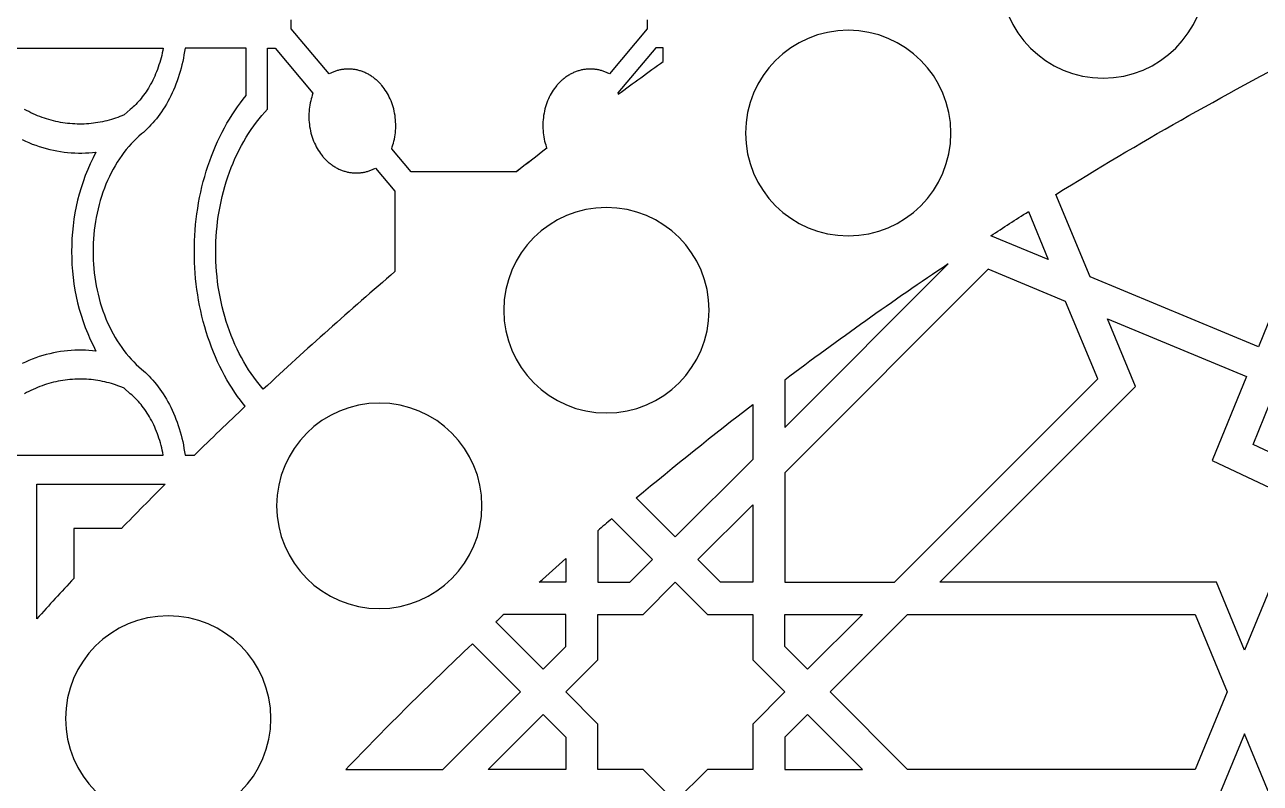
# Model space of a CAD drawing. Extents: x 59271 to 61367, y 41180 to 44085.
# Drawn here: x 59620.9 to 59921.7, y 42534.6 to 42719.2 of the extents above; entities that cross this region are included whole.
import ezdxf

# ---------------------------------------------------------------- set-up
doc = ezdxf.new("R2010")
doc.units = 0
doc.layers.get('0').update_dxf_attribs({"linetype": 'CONTINUOUS'})
doc.layers.add('LAYER_01', color=1, linetype='CONTINUOUS')

msp = doc.modelspace()

# ---------------------------------------------------------------- linework, layer by layer
for points in [[(59772.49, 42720.44), (59772.49, 42718.24), (59763.28, 42707.24), (59763.1, 42707.34), (59762.91, 42707.43), (59762.71, 42707.52), (59762.52, 42707.61), (59762.32, 42707.69), (59762.12, 42707.77), (59761.92, 42707.85), (59761.72, 42707.92), (59761.51, 42707.98), (59761.3, 42708.05), (59761.1, 42708.1), (59760.89, 42708.16), (59760.67, 42708.21), (59760.46, 42708.25), (59760.24, 42708.29), (59760.03, 42708.33), (59759.81, 42708.36), (59759.59, 42708.38), (59759.37, 42708.4), (59759.15, 42708.42), (59758.93, 42708.43), (59758.71, 42708.43), (59758.49, 42708.44), (59758.27, 42708.43), (59758.04, 42708.42), (59757.82, 42708.41), (59757.6, 42708.39), (59757.38, 42708.36), (59757.15, 42708.33), (59756.93, 42708.29), (59756.71, 42708.25), (59756.49, 42708.21), (59756.27, 42708.16), (59756.05, 42708.1), (59755.83, 42708.04), (59755.62, 42707.97), (59755.4, 42707.9), (59755.19, 42707.82), (59754.97, 42707.74), (59754.76, 42707.66), (59754.55, 42707.57), (59754.35, 42707.47), (59754.14, 42707.37), (59753.94, 42707.27), (59753.74, 42707.16), (59753.54, 42707.05), (59753.34, 42706.93), (59753.15, 42706.81), (59752.96, 42706.68), (59752.77, 42706.55), (59752.58, 42706.42), (59752.4, 42706.29), (59752.22, 42706.14), (59752.04, 42706), (59751.87, 42705.85), (59751.69, 42705.7), (59751.52, 42705.55), (59751.36, 42705.39), (59751.2, 42705.24), (59751.04, 42705.07), (59750.88, 42704.91), (59750.73, 42704.74), (59750.58, 42704.57), (59750.43, 42704.4), (59750.15, 42704.05), (59749.87, 42703.68), (59749.6, 42703.3), (59749.34, 42702.9), (59749.1, 42702.48), (59748.86, 42702.05), (59748.63, 42701.61), (59748.42, 42701.16), (59748.22, 42700.69), (59748.04, 42700.21), (59747.86, 42699.72), (59747.71, 42699.23), (59747.57, 42698.72), (59747.45, 42698.21), (59747.34, 42697.69), (59747.25, 42697.16), (59747.18, 42696.64), (59747.12, 42696.11), (59747.08, 42695.57), (59747.06, 42695.04), (59747.06, 42694.51), (59747.07, 42693.98), (59747.1, 42693.46), (59747.15, 42692.94), (59747.21, 42692.42), (59747.29, 42691.91), (59747.38, 42691.41), (59747.49, 42690.92), (59747.62, 42690.43), (59747.75, 42689.96), (59747.9, 42689.5), (59748.01, 42689.18, 0.002422), (59740.6, 42683.39), (59739.54, 42683.39), (59729.15, 42683.39), (59718.77, 42683.39), (59714.98, 42683.39), (59710.25, 42689.05), (59710.41, 42689.5), (59710.56, 42689.96), (59710.69, 42690.43), (59710.81, 42690.92), (59710.92, 42691.41), (59711.02, 42691.91), (59711.1, 42692.42), (59711.16, 42692.94), (59711.21, 42693.46), (59711.24, 42693.98), (59711.25, 42694.51), (59711.25, 42695.04), (59711.22, 42695.57), (59711.19, 42696.11), (59711.13, 42696.64), (59711.06, 42697.16), (59710.97, 42697.69), (59710.86, 42698.21), (59710.74, 42698.72), (59710.6, 42699.23), (59710.44, 42699.72), (59710.27, 42700.21), (59710.09, 42700.69), (59709.89, 42701.16), (59709.68, 42701.61), (59709.45, 42702.05), (59709.21, 42702.48), (59708.96, 42702.9), (59708.7, 42703.3), (59708.44, 42703.68), (59708.16, 42704.05), (59707.87, 42704.4), (59707.73, 42704.57), (59707.58, 42704.74), (59707.43, 42704.91), (59707.27, 42705.07), (59707.11, 42705.24), (59706.95, 42705.39), (59706.78, 42705.55), (59706.61, 42705.7), (59706.44, 42705.85), (59706.27, 42706), (59706.09, 42706.14), (59705.91, 42706.29), (59705.73, 42706.42), (59705.54, 42706.55), (59705.35, 42706.68), (59705.16, 42706.81), (59704.97, 42706.93), (59704.77, 42707.05), (59704.57, 42707.16), (59704.37, 42707.27), (59704.17, 42707.37), (59703.96, 42707.47), (59703.75, 42707.57), (59703.54, 42707.66), (59703.33, 42707.74), (59703.12, 42707.82), (59702.91, 42707.9), (59702.69, 42707.97), (59702.47, 42708.04), (59702.26, 42708.1), (59702.04, 42708.16), (59701.82, 42708.21), (59701.6, 42708.25), (59701.38, 42708.29), (59701.15, 42708.33), (59700.93, 42708.36), (59700.71, 42708.39), (59700.49, 42708.41), (59700.26, 42708.42), (59700.04, 42708.43), (59699.82, 42708.44), (59699.6, 42708.43), (59699.38, 42708.43), (59699.16, 42708.42), (59698.94, 42708.4), (59698.72, 42708.38), (59698.5, 42708.36), (59698.28, 42708.33), (59698.06, 42708.29), (59697.85, 42708.25), (59697.63, 42708.21), (59697.42, 42708.16), (59697.21, 42708.1), (59697, 42708.05), (59696.8, 42707.98), (59696.59, 42707.92), (59696.39, 42707.85), (59696.19, 42707.77), (59695.99, 42707.69), (59695.79, 42707.61), (59695.59, 42707.52), (59695.4, 42707.43), (59695.21, 42707.34), (59695.02, 42707.24), (59685.82, 42718.24), (59685.82, 42720.44)], [(59620.26, 42691.26), (59621.08, 42690.88), (59621.91, 42690.53), (59622.75, 42690.19), (59623.59, 42689.88), (59624.44, 42689.59), (59625.29, 42689.32), (59626.15, 42689.08), (59627.01, 42688.86), (59627.88, 42688.67), (59628.74, 42688.5), (59629.61, 42688.36), (59630.48, 42688.24), (59631.36, 42688.14), (59632.23, 42688.07), (59633.1, 42688.03), (59633.97, 42688), (59634.83, 42688), (59635.7, 42688.03), (59636.56, 42688.08), (59637.41, 42688.15), (59638.26, 42688.24, 0.124595), (59632.34, 42664.02, 0.124595), (59638.26, 42639.8), (59637.41, 42639.89), (59636.56, 42639.96), (59635.7, 42640.01), (59634.83, 42640.03), (59633.97, 42640.03), (59633.1, 42640.01), (59632.23, 42639.96), (59631.36, 42639.89), (59630.48, 42639.8), (59629.61, 42639.68), (59628.74, 42639.53), (59627.88, 42639.36), (59627.01, 42639.17), (59626.15, 42638.95), (59625.29, 42638.71), (59624.44, 42638.45), (59623.59, 42638.16), (59622.75, 42637.85), (59621.91, 42637.51), (59621.08, 42637.15), (59620.26, 42636.77)]]:
    msp.add_lwpolyline(points, format="xyb")
for points in [[(59617.97, 42713.55), (59654.63, 42713.55), (59654.52, 42712.94), (59654.39, 42712.34), (59654.26, 42711.75), (59654.11, 42711.16), (59653.95, 42710.58), (59653.78, 42710.01), (59653.6, 42709.44), (59653.41, 42708.88), (59653.21, 42708.32), (59653, 42707.78), (59652.78, 42707.24), (59652.55, 42706.72), (59652.32, 42706.2), (59652.07, 42705.7), (59651.82, 42705.2), (59651.56, 42704.72), (59651.29, 42704.24), (59651.01, 42703.78), (59650.73, 42703.33), (59650.44, 42702.89), (59650.15, 42702.47), (59649.85, 42702.05), (59649.54, 42701.65), (59649.23, 42701.26), (59648.92, 42700.89), (59648.6, 42700.53), (59648.27, 42700.18), (59647.95, 42699.84), (59647.62, 42699.51), (59647.29, 42699.2), (59646.95, 42698.9), (59646.62, 42698.61), (59645.1, 42697.26), (59644.59, 42697.05), (59644.08, 42696.85), (59643.57, 42696.66), (59643.05, 42696.48), (59642.53, 42696.3), (59642, 42696.14), (59641.46, 42695.99), (59640.92, 42695.85), (59640.38, 42695.72), (59639.84, 42695.6), (59639.29, 42695.49), (59638.74, 42695.4), (59638.18, 42695.31), (59637.62, 42695.23), (59637.06, 42695.17), (59636.5, 42695.12), (59635.93, 42695.08), (59635.36, 42695.05), (59634.79, 42695.04), (59634.22, 42695.04), (59633.65, 42695.05), (59633.08, 42695.07), (59632.51, 42695.1), (59631.93, 42695.15), (59631.36, 42695.21), (59630.79, 42695.28), (59630.22, 42695.36), (59629.65, 42695.46), (59629.08, 42695.57), (59628.51, 42695.69), (59627.94, 42695.82), (59627.38, 42695.96), (59626.81, 42696.12), (59626.25, 42696.29), (59625.7, 42696.47), (59625.14, 42696.67), (59624.59, 42696.87), (59624.04, 42697.09), (59623.5, 42697.32), (59622.96, 42697.56), (59622.43, 42697.81), (59621.9, 42698.07), (59621.37, 42698.34), (59620.85, 42698.63)], [(59617.97, 42614.49), (59654.63, 42614.49), (59654.52, 42615.09), (59654.39, 42615.69), (59654.26, 42616.29), (59654.11, 42616.87), (59653.95, 42617.46), (59653.78, 42618.03), (59653.6, 42618.6), (59653.41, 42619.16), (59653.21, 42619.71), (59653, 42620.26), (59652.78, 42620.79), (59652.55, 42621.32), (59652.32, 42621.83), (59652.07, 42622.34), (59651.82, 42622.84), (59651.56, 42623.32), (59651.29, 42623.79), (59651.01, 42624.25), (59650.73, 42624.7), (59650.44, 42625.14), (59650.15, 42625.57), (59649.85, 42625.98), (59649.54, 42626.38), (59649.23, 42626.77), (59648.92, 42627.15), (59648.6, 42627.51), (59648.27, 42627.86), (59647.95, 42628.2), (59647.62, 42628.52), (59647.29, 42628.84), (59646.95, 42629.14), (59646.62, 42629.42), (59645.1, 42630.78), (59644.59, 42630.99), (59644.08, 42631.19), (59643.57, 42631.38), (59643.05, 42631.56), (59642.53, 42631.73), (59642, 42631.89), (59641.46, 42632.05), (59640.92, 42632.19), (59640.38, 42632.32), (59639.84, 42632.44), (59639.29, 42632.54), (59638.74, 42632.64), (59638.18, 42632.73), (59637.62, 42632.8), (59637.06, 42632.86), (59636.5, 42632.92), (59635.93, 42632.95), (59635.36, 42632.98), (59634.79, 42633), (59634.22, 42633), (59633.65, 42632.99), (59633.08, 42632.97), (59632.51, 42632.93), (59631.93, 42632.89), (59631.36, 42632.83), (59630.79, 42632.76), (59630.22, 42632.68), (59629.65, 42632.58), (59629.08, 42632.47), (59628.51, 42632.35), (59627.94, 42632.22), (59627.38, 42632.07), (59626.81, 42631.91), (59626.25, 42631.74), (59625.7, 42631.56), (59625.14, 42631.37), (59624.59, 42631.16), (59624.04, 42630.95), (59623.5, 42630.72), (59622.96, 42630.48), (59622.43, 42630.23), (59621.9, 42629.96), (59621.37, 42629.69), (59620.85, 42629.41)]]:
    msp.add_lwpolyline(points)
for points in [[(59674.59, 42626.37), (59674.12, 42626.95), (59673.42, 42627.85), (59672.74, 42628.79), (59672.07, 42629.75), (59671.41, 42630.75), (59670.77, 42631.76), (59670.15, 42632.81), (59669.55, 42633.88), (59668.97, 42634.97), (59668.41, 42636.09), (59667.87, 42637.23), (59667.35, 42638.39), (59666.86, 42639.57), (59666.38, 42640.76), (59665.94, 42641.98), (59665.51, 42643.21), (59665.11, 42644.46), (59664.73, 42645.72), (59664.38, 42647), (59664.06, 42648.28), (59663.76, 42649.57), (59663.49, 42650.88), (59663.24, 42652.18), (59663.02, 42653.5), (59662.83, 42654.81), (59662.66, 42656.13), (59662.52, 42657.45), (59662.41, 42658.77), (59662.32, 42660.09), (59662.26, 42661.4), (59662.22, 42662.71), (59662.21, 42664.02), (59662.21, 42664.02), (59662.21, 42664.02), (59662.22, 42665.32), (59662.26, 42666.63), (59662.32, 42667.95), (59662.41, 42669.26), (59662.52, 42670.58), (59662.66, 42671.9), (59662.83, 42673.22), (59663.02, 42674.54), (59663.24, 42675.85), (59663.49, 42677.16), (59663.76, 42678.46), (59664.06, 42679.76), (59664.38, 42681.04), (59664.73, 42682.31), (59665.11, 42683.57), (59665.51, 42684.82), (59665.94, 42686.06), (59666.38, 42687.27), (59666.86, 42688.47), (59667.35, 42689.65), (59667.87, 42690.81), (59668.41, 42691.95), (59668.97, 42693.07), (59669.55, 42694.16), (59670.15, 42695.23), (59670.77, 42696.27), (59671.41, 42697.29), (59672.07, 42698.28), (59672.74, 42699.25), (59673.42, 42700.18), (59674.12, 42701.09), (59674.84, 42701.97), (59674.84, 42713.55), (59659.96, 42713.55), (59659.83, 42712.72), (59659.69, 42711.89), (59659.54, 42711.08), (59659.37, 42710.26), (59659.18, 42709.45), (59658.98, 42708.65), (59658.76, 42707.86), (59658.52, 42707.08), (59658.27, 42706.31), (59658, 42705.54), (59657.72, 42704.79), (59657.43, 42704.05), (59657.12, 42703.33), (59656.8, 42702.61), (59656.47, 42701.92), (59656.12, 42701.23), (59655.76, 42700.56), (59655.39, 42699.91), (59655.01, 42699.28), (59654.62, 42698.66), (59654.22, 42698.05), (59653.81, 42697.47), (59653.4, 42696.9), (59652.97, 42696.35), (59652.54, 42695.82), (59652.1, 42695.31), (59651.65, 42694.82), (59651.2, 42694.34), (59650.75, 42693.88), (59650.29, 42693.45), (59649.82, 42693.03), (59649.36, 42692.63), (59648.71, 42692.07), (59648.08, 42691.49), (59647.46, 42690.88), (59646.85, 42690.23), (59646.24, 42689.56), (59645.65, 42688.85), (59645.08, 42688.12), (59644.52, 42687.36), (59643.98, 42686.57), (59643.45, 42685.76), (59642.94, 42684.92), (59642.45, 42684.06), (59641.98, 42683.18), (59641.53, 42682.27), (59641.1, 42681.34), (59640.7, 42680.4), (59640.32, 42679.43), (59639.96, 42678.46), (59639.62, 42677.46), (59639.31, 42676.46), (59639.03, 42675.44), (59638.77, 42674.42), (59638.53, 42673.38), (59638.32, 42672.34), (59638.14, 42671.3), (59637.98, 42670.26), (59637.84, 42669.21), (59637.74, 42668.16), (59637.65, 42667.12), (59637.59, 42666.08), (59637.56, 42665.05), (59637.55, 42664.02), (59637.56, 42662.99), (59637.59, 42661.96), (59637.65, 42660.92), (59637.74, 42659.87), (59637.84, 42658.83), (59637.98, 42657.78), (59638.14, 42656.74), (59638.32, 42655.69), (59638.53, 42654.65), (59638.77, 42653.62), (59639.03, 42652.59), (59639.31, 42651.58), (59639.62, 42650.57), (59639.96, 42649.58), (59640.32, 42648.6), (59640.7, 42647.64), (59641.1, 42646.69), (59641.53, 42645.77), (59641.98, 42644.86), (59642.45, 42643.97), (59642.94, 42643.11), (59643.45, 42642.27), (59643.98, 42641.46), (59644.52, 42640.67), (59645.08, 42639.91), (59645.65, 42639.18), (59646.24, 42638.48), (59646.85, 42637.81), (59647.46, 42637.16), (59648.08, 42636.55), (59648.71, 42635.96), (59649.36, 42635.41), (59649.82, 42635.01), (59650.29, 42634.59), (59650.75, 42634.15), (59651.2, 42633.7), (59651.65, 42633.22), (59652.1, 42632.73), (59652.54, 42632.21), (59652.97, 42631.68), (59653.4, 42631.13), (59653.81, 42630.57), (59654.22, 42629.98), (59654.62, 42629.38), (59655.01, 42628.76), (59655.39, 42628.12), (59655.76, 42627.47), (59656.12, 42626.8), (59656.47, 42626.12), (59656.8, 42625.42), (59657.12, 42624.71), (59657.43, 42623.98), (59657.72, 42623.24), (59658, 42622.49), (59658.27, 42621.73), (59658.52, 42620.96), (59658.76, 42620.17), (59658.98, 42619.38), (59659.18, 42618.58), (59659.37, 42617.77), (59659.54, 42616.96), (59659.69, 42616.14), (59659.83, 42615.32), (59659.96, 42614.49), (59662.24, 42614.49, -0.004413)], [(59679, 42630.52), (59678.65, 42630.91), (59677.97, 42631.72), (59677.31, 42632.57), (59676.66, 42633.44), (59676.02, 42634.34), (59675.4, 42635.27), (59674.8, 42636.22), (59674.22, 42637.2), (59673.66, 42638.21), (59673.12, 42639.24), (59672.6, 42640.29), (59672.1, 42641.37), (59671.62, 42642.46), (59671.17, 42643.58), (59670.74, 42644.71), (59670.34, 42645.86), (59669.96, 42647.02), (59669.61, 42648.2), (59669.28, 42649.39), (59668.98, 42650.59), (59668.71, 42651.8), (59668.46, 42653.01), (59668.24, 42654.24), (59668.04, 42655.46), (59667.87, 42656.69), (59667.73, 42657.92), (59667.62, 42659.14), (59667.53, 42660.37), (59667.46, 42661.59), (59667.43, 42662.81), (59667.42, 42664.02), (59667.42, 42664.02), (59667.42, 42664.02), (59667.43, 42665.23), (59667.46, 42666.45), (59667.53, 42667.67), (59667.62, 42668.89), (59667.73, 42670.12), (59667.87, 42671.35), (59668.04, 42672.58), (59668.24, 42673.8), (59668.46, 42675.02), (59668.71, 42676.24), (59668.98, 42677.45), (59669.28, 42678.65), (59669.61, 42679.83), (59669.96, 42681.01), (59670.34, 42682.18), (59670.74, 42683.33), (59671.17, 42684.46), (59671.62, 42685.57), (59672.1, 42686.67), (59672.6, 42687.74), (59673.12, 42688.8), (59673.66, 42689.83), (59674.22, 42690.84), (59674.8, 42691.82), (59675.4, 42692.77), (59676.02, 42693.7), (59676.66, 42694.6), (59677.31, 42695.47), (59677.97, 42696.31), (59678.65, 42697.12), (59679.34, 42697.91), (59680.04, 42698.66), (59680.04, 42713.55), (59681.89, 42713.55), (59691.09, 42702.54), (59690.93, 42702.09), (59690.79, 42701.63), (59690.65, 42701.15), (59690.53, 42700.67), (59690.42, 42700.18), (59690.32, 42699.68), (59690.25, 42699.17), (59690.18, 42698.65), (59690.14, 42698.13), (59690.11, 42697.6), (59690.09, 42697.08), (59690.1, 42696.54), (59690.12, 42696.01), (59690.16, 42695.48), (59690.21, 42694.95), (59690.28, 42694.42), (59690.37, 42693.9), (59690.48, 42693.38), (59690.6, 42692.87), (59690.74, 42692.36), (59690.9, 42691.86), (59691.07, 42691.37), (59691.25, 42690.9), (59691.45, 42690.43), (59691.67, 42689.97), (59691.89, 42689.53), (59692.13, 42689.1), (59692.38, 42688.69), (59692.64, 42688.29), (59692.91, 42687.91), (59693.18, 42687.54), (59693.47, 42687.18), (59693.61, 42687.01), (59693.76, 42686.84), (59693.92, 42686.68), (59694.07, 42686.51), (59694.23, 42686.35), (59694.39, 42686.19), (59694.56, 42686.04), (59694.73, 42685.88), (59694.9, 42685.73), (59695.07, 42685.59), (59695.25, 42685.44), (59695.43, 42685.3), (59695.62, 42685.17), (59695.8, 42685.03), (59695.99, 42684.9), (59696.18, 42684.78), (59696.38, 42684.66), (59696.57, 42684.54), (59696.77, 42684.43), (59696.97, 42684.32), (59697.18, 42684.21), (59697.38, 42684.11), (59697.59, 42684.02), (59697.8, 42683.93), (59698.01, 42683.84), (59698.22, 42683.76), (59698.43, 42683.69), (59698.65, 42683.61), (59698.87, 42683.55), (59699.08, 42683.49), (59699.3, 42683.43), (59699.52, 42683.38), (59699.74, 42683.33), (59699.97, 42683.29), (59700.19, 42683.26), (59700.41, 42683.23), (59700.63, 42683.2), (59700.85, 42683.18), (59701.08, 42683.17), (59701.3, 42683.16), (59701.52, 42683.15), (59701.74, 42683.15), (59701.97, 42683.16), (59702.19, 42683.17), (59702.41, 42683.18), (59702.63, 42683.2), (59702.84, 42683.23), (59703.06, 42683.26), (59703.28, 42683.29), (59703.49, 42683.33), (59703.71, 42683.38), (59703.92, 42683.43), (59704.13, 42683.48), (59704.34, 42683.54), (59704.55, 42683.6), (59704.75, 42683.67), (59704.95, 42683.74), (59705.16, 42683.82), (59705.35, 42683.9), (59705.55, 42683.98), (59705.75, 42684.07), (59705.94, 42684.16), (59706.13, 42684.25), (59706.32, 42684.35), (59711.05, 42678.7), (59711.05, 42664.02), (59711.05, 42659.14, 0.011065)], [(59776.37, 42710.28), (59776.37, 42713.61), (59774.53, 42713.61), (59765.32, 42702.61), (59765.42, 42702.32, -0.003485)], [(59623.85, 42574.68), (59623.85, 42607.45), (59655.11, 42607.45, -0.000209), (59655.11, 42607.43, 0.003895), (59644.49, 42596.65), (59632.9, 42596.65), (59632.9, 42584.47, 0.003432)]]:
    msp.add_lwpolyline(points, format="xyb", close=True)
msp.add_arc((60341.65, 41920.9), 970.91, 127.69255, 128.24761)
at = {"layer": 'LAYER_01'}
for points in [[(59933.57, 42712.85), (59945.64, 42700.78), (59921.27, 42640.88), (59880.28, 42657.86), (59871.96, 42677.94, -0.019878)], [(59865.26, 42673.74), (59870.09, 42662.07), (59856.1, 42667.87, -0.003053)], [(59805.96, 42632.76), (59805.96, 42621.24), (59845.75, 42661.03, 0.013698)], [(59798.16, 42626.83), (59798.16, 42613.45), (59779.29, 42594.58), (59769.81, 42604.07, -0.010205)], [(59760.42, 42596.1), (59760.42, 42583.54), (59768.25, 42583.54), (59773.78, 42589.07), (59763.83, 42599.02, 0.001259)], [(59752.63, 42589.31), (59752.63, 42583.54), (59746.14, 42583.54, -0.002437)], [(59735.58, 42573.89), (59747.1, 42562.38), (59752.63, 42567.92), (59752.63, 42575.74), (59737.58, 42575.74, 0.000763)], [(59699.07, 42538), (59722.71, 42538), (59741.58, 42556.87), (59729.89, 42568.56, 0.012181)]]:
    msp.add_lwpolyline(points, format="xyb", close=True, dxfattribs=at)
for points in [[(59882.13, 42633.02), (59874.31, 42651.89), (59855.44, 42659.71), (59805.96, 42610.22), (59805.96, 42583.54), (59832.64, 42583.54)], [(59932.6, 42602.58), (59917.89, 42567.06), (59911.06, 42583.54), (59843.67, 42583.54), (59891.32, 42631.19), (59884.5, 42647.67), (59918.33, 42633.66), (59910.01, 42613.19)], [(59935.59, 42609.79), (59920.01, 42617.11), (59925.53, 42630.67), (59941.5, 42624.06)], [(59798.16, 42602.43), (59798.16, 42583.54), (59790.34, 42583.54), (59784.81, 42589.07)], [(59779.29, 42583.56), (59787.11, 42575.74), (59798.16, 42575.74), (59798.16, 42564.69), (59805.98, 42556.87), (59798.16, 42549.05), (59798.16, 42538), (59787.11, 42538), (59779.29, 42530.19), (59771.48, 42538), (59760.42, 42538), (59760.42, 42549.05), (59752.61, 42556.87), (59760.42, 42564.69), (59760.42, 42575.74), (59771.48, 42575.74)], [(59805.96, 42575.74), (59824.85, 42575.74), (59811.49, 42562.38), (59805.96, 42567.92)], [(59817, 42556.87), (59835.87, 42575.74), (59905.85, 42575.74), (59913.67, 42556.87), (59905.85, 42538), (59835.87, 42538)], [(59752.63, 42538), (59733.74, 42538), (59747.1, 42551.36), (59752.63, 42545.83)], [(59805.96, 42538), (59824.85, 42538), (59811.49, 42551.36), (59805.96, 42545.83)], [(59932.6, 42511.16), (59917.89, 42546.69), (59911.06, 42530.21), (59843.67, 42530.21), (59891.32, 42482.55), (59884.5, 42466.07), (59918.33, 42480.09), (59910.01, 42500.55)]]:
    msp.add_lwpolyline(points, close=True, dxfattribs=at)
at = {"layer": 'LAYER_01', "extrusion": (0, 0, -1)}
for centre in [(-59883.44, 42731.23), (-59821.39, 42692.86), (-59762.54, 42649.75), (-59707.24, 42602.16), (-59655.84, 42550.39)]:
    msp.add_circle(centre, 25, dxfattribs=at)
at = {"layer": 'LAYER_01'}
msp.add_arc((60341.65, 41920.9), 890.91, 119.31404, 119.31601, dxfattribs=at)

doc.saveas('drawing.dxf')
